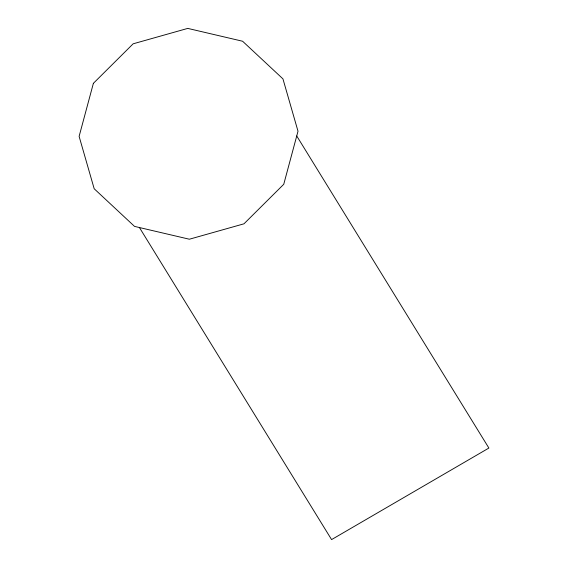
<?xml version="1.0" encoding="UTF-8"?>
<svg xmlns="http://www.w3.org/2000/svg" width="568" height="568" viewBox="0 0 568 568"><rect width="100%" height="100%" fill="white"/><g stroke="black" fill="none" stroke-linecap="round" stroke-linejoin="round"><path stroke-width="0.85" d="M296.737 135.979L488.885 448.045L331.584 539.6L139.43 227.534M93.379 83.333L79.115 136.384L94.181 188.746L134.531 226.391L189.364 239.22L243.977 223.813L283.744 184.288L298.008 131.236L282.942 78.874L242.593 41.237L187.759 28.4L133.146 43.807L93.379 83.333"/></g></svg>
